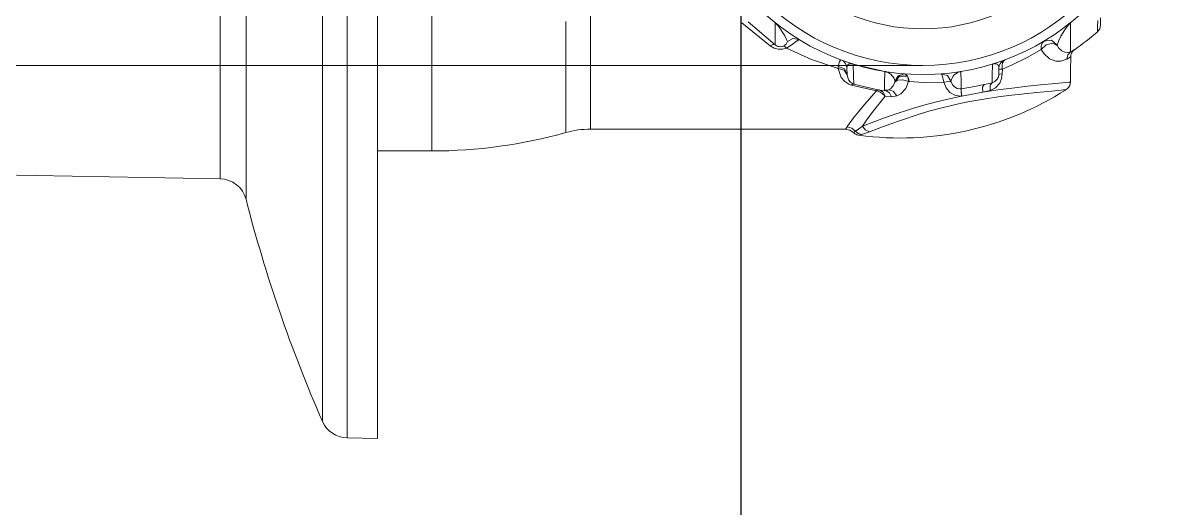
# Model space of a CAD drawing. Header units: millimetres. Extents: x 1573 to 2177, y 1587 to 1932.
# Drawn here: x 1937.59 to 1937.6837, y 1920.0291 to 1920.0691 of the extents above; entities that cross this region are included whole.
import ezdxf

# ---------------------------------------------------------------- set-up
doc = ezdxf.new("R2010")
doc.units = ezdxf.units.MM
doc.header["$LTSCALE"] = 0.03
doc.layers.add('-HIDRO', color=8, linetype='Continuous')
doc.layers.add('TigreCad', color=2, linetype='Continuous', lineweight=13)

# ---------------------------------------------------------------- blocks, each defined once
blk = doc.blocks.new('27952097s')
at = {"layer": 'TigreCad', "linetype": 'Continuous'}
for p, q in [((-18.508, 51.337), (-18.73, 38.652)), ((-18.73, 38.652), (-18.627, 38.652)), ((-18.627, 38.652), (-18.321, 38.652)), ((-18.321, 38.652), (-17.813, 38.652)), ((-17.813, 38.652), (-17.111, 38.652)), ((-17.111, 38.652), (-16.221, 38.652)), ((-16.221, 38.652), (-15.153, 38.652)), ((-15.153, 38.652), (-13.919, 38.652)), ((-13.919, 38.652), (-12.533, 38.652)), ((-12.533, 38.652), (-11.009, 38.652)), ((-11.009, 38.652), (-9.365, 38.652)), ((-19.755, 37.225), (-19.857, 37.225)), ((-19.451, 37.225), (-19.755, 37.225)), ((-18.947, 37.225), (-19.451, 37.225)), ((-18.248, 37.225), (-18.947, 37.225)), ((-17.362, 37.225), (-18.248, 37.225)), ((-16.298, 37.225), (-17.362, 37.225)), ((-15.067, 37.225), (-16.298, 37.225)), ((-13.681, 37.225), (-15.067, 37.225)), ((-12.155, 37.225), (-13.681, 37.225)), ((-10.504, 37.225), (-12.155, 37.225)), ((-8.745, 37.225), (-10.504, 37.225)), ((-32.072, 33.018), (-31.968, 33.018)), ((-31.968, 33.018), (-31.657, 33.018)), ((-31.657, 33.018), (-31.14, 33.018)), ((-31.14, 33.018), (-30.422, 33.018)), ((-30.422, 33.018), (-29.506, 33.018)), ((-29.506, 33.018), (-28.399, 33.018)), ((-28.399, 33.018), (-27.107, 33.018)), ((-27.107, 33.018), (-25.64, 33.018)), ((-25.64, 33.018), (-24.007, 33.018)), ((-24.007, 33.018), (-22.217, 33.018)), ((-22.217, 33.018), (-20.284, 33.018)), ((-20.284, 33.018), (-18.219, 33.018)), ((-18.219, 33.018), (-16.036, 33.018)), ((-16.036, 33.018), (-13.749, 33.018)), ((-13.749, 33.018), (-11.373, 33.018)), ((-11.373, 33.018), (-8.923, 33.018)), ((-32.971, 31.67), (-33, 30)), ((-32.869, 31.67), (-32.971, 31.67)), ((-32.565, 31.67), (-32.869, 31.67)), ((-32.06, 31.67), (-32.565, 31.67)), ((-31.357, 31.67), (-32.06, 31.67)), ((-30.461, 31.67), (-31.357, 31.67)), ((-29.377, 31.67), (-30.461, 31.67)), ((-28.112, 31.67), (-29.377, 31.67)), ((-26.674, 31.67), (-28.112, 31.67)), ((-25.071, 31.67), (-26.674, 31.67)), ((-23.314, 31.67), (-25.071, 31.67)), ((-21.413, 31.67), (-23.314, 31.67)), ((-19.38, 31.67), (-21.413, 31.67)), ((-17.227, 31.67), (-19.38, 31.67)), ((-14.968, 31.67), (-17.227, 31.67)), ((-12.617, 31.67), (-14.968, 31.67)), ((-10.189, 31.67), (-12.617, 31.67)), ((-7.697, 31.67), (-10.189, 31.67)), ((-32.898, 30), (-33, 30)), ((-32.594, 30), (-32.898, 30)), ((-32.088, 30), (-32.594, 30)), ((-31.385, 30), (-32.088, 30)), ((-30.488, 30), (-31.385, 30)), ((-29.403, 30), (-30.488, 30)), ((-28.137, 30), (-29.403, 30)), ((-26.698, 30), (-28.137, 30)), ((-25.093, 30), (-26.698, 30)), ((-23.335, 30), (-25.093, 30)), ((-21.432, 30), (-23.335, 30)), ((-19.397, 30), (-21.432, 30)), ((-17.242, 30), (-19.397, 30)), ((-14.982, 30), (-17.242, 30)), ((-17.2, 30), (-17.2, 27)), ((-12.629, 30), (-14.982, 30)), ((-10.198, 30), (-12.629, 30)), ((-7.704, 30), (-10.198, 30)), ((-17.2, 27), (-17.092, 27)), ((-17.092, 27), (-16.769, 27)), ((-16.769, 27), (-16.235, 27)), ((-16.235, 27), (-15.497, 27)), ((-15.497, 27), (-14.564, 27)), ((-14.564, 27), (-13.448, 27)), ((-13.448, 27), (-12.162, 27)), ((-12.162, 27), (-10.724, 27)), ((-10.724, 27), (-9.151, 27)), ((-16.186, 19.633), (-16.084, 19.633)), ((-16.084, 19.633), (-15.78, 19.633)), ((-15.78, 19.633), (-15.278, 19.633)), ((-15.278, 19.633), (-14.583, 19.633)), ((-14.583, 19.633), (-13.705, 19.633)), ((-13.705, 19.633), (-12.655, 19.633)), ((-12.655, 19.633), (-11.445, 19.633)), ((-11.445, 19.633), (-10.092, 19.633)), ((-15.892, 18.282), (-16, 18.282)), ((-16, 18.282), (-16, 4.245)), ((-15.569, 18.282), (-15.892, 18.282)), ((-15.035, 18.282), (-15.569, 18.282)), ((-14.298, 18.282), (-15.035, 18.282)), ((-13.368, 18.282), (-14.298, 18.282)), ((-12.257, 18.282), (-13.368, 18.282)), ((-10.98, 18.282), (-12.257, 18.282)), ((-9.555, 18.282), (-10.98, 18.282)), ((-11.423, 8.406), (-10.15, 9.95)), ((-10.097, 9.614), (-11.368, 8.124)), ((-11.598, 7.963), (-11.541, 8.186)), ((-11.541, 8.186), (-11.423, 8.406)), ((-11.423, 8.406), (-11.354, 8.25)), ((-11.354, 8.25), (-11.368, 8.124)), ((-12.173, 6.121), (-11.544, 7.506)), ((-11.598, 7.723), (-11.598, 7.963)), ((-11.544, 7.506), (-11.598, 7.723)), ((-11.544, 7.506), (-11.457, 7.596)), ((-11.424, 7.294), (-11.544, 7.506)), ((-11.465, 7.903), (-11.469, 7.826)), ((-11.469, 7.826), (-11.465, 7.783)), ((-11.458, 7.938), (-11.465, 7.903)), ((-11.465, 7.783), (-11.444, 7.697)), ((-11.434, 8.014), (-11.458, 7.938)), ((-11.457, 7.596), (-11.435, 7.674)), ((-11.444, 7.697), (-11.435, 7.674)), ((-11.435, 7.674), (-11.394, 7.599)), ((-11.368, 8.124), (-11.434, 8.014)), ((-11.394, 7.599), (-11.388, 7.591)), ((-11.388, 7.591), (-11.328, 7.524)), ((-11.368, 8.124), (-10.923, 8.123)), ((-11.328, 7.524), (-11.262, 7.476)), ((-11.076, 7.5), (-10.873, 7.6)), ((-10.923, 8.123), (-10.155, 8.122)), ((-10.873, 7.6), (-10.7, 7.699)), ((-10.7, 7.699), (-10.561, 7.787)), ((-10.561, 7.787), (-10.453, 7.862)), ((-10.453, 7.862), (-10.371, 7.924)), ((-10.371, 7.924), (-10.309, 7.974)), ((-10.309, 7.974), (-10.261, 8.015)), ((-10.261, 8.015), (-10.208, 8.065)), ((-10.208, 8.065), (-10.183, 8.091)), ((-10.183, 8.091), (-10.163, 8.113)), ((-10.163, 8.113), (-10.155, 8.122)), ((-10.156, 8.116), (-10.159, 8.112)), ((-10.155, 8.122), (-10.156, 8.116)), ((-11.288, 7.108), (-11.424, 7.294)), ((-11.158, 6.949), (-11.288, 7.108)), ((-11.262, 7.476), (-11.188, 7.453)), ((-11.188, 7.453), (-11.076, 7.5)), ((-11.011, 7.149), (-11.188, 7.453)), ((-11.077, 6.804), (-11.158, 6.949)), ((-11.077, 6.804), (-11.011, 7.149)), ((-12.671, 4.668), (-12.173, 6.121)), ((-13.39, 4.29), (-13.162, 4.495)), ((-13.162, 4.495), (-12.671, 4.668)), ((-12.765, 4.329), (-12.671, 4.668)), ((-12.687, 4.314), (-12.562, 4.652)), ((-12.671, 4.668), (-12.562, 4.652)), ((-12.562, 4.652), (-12.29, 4.581)), ((-12.29, 4.581), (-12.195, 4.505)), ((-16.209, 3.795), (-16.25, 3.746)), ((-16.196, 3.806), (-16.209, 3.795)), ((-16.183, 3.815), (-16.196, 3.806)), ((-16.185, 3.82), (-16.049, 4.015)), ((-16.178, 3.809), (-16.108, 3.707)), ((-16.176, 3.806), (-16.178, 3.809)), ((-16.108, 3.707), (-15.942, 3.915)), ((-16.049, 4.015), (-16, 4.247)), ((-15.987, 4.245), (-15.986, 4.244)), ((-15.986, 4.244), (-15.881, 4.173)), ((-15.942, 3.915), (-15.881, 4.173)), ((-15.881, 4.173), (-15.838, 4.142)), ((-15.838, 4.142), (-15.384, 3.809)), ((-15.384, 3.809), (-15.045, 3.546)), ((-13.897, 2.555), (-13.578, 3.933)), ((-13.52, 3.802), (-13.839, 2.47)), ((-13.578, 3.933), (-13.53, 4.064)), ((-13.53, 3.865), (-13.578, 3.933)), ((-13.53, 4.064), (-13.39, 4.29)), ((-13.52, 3.802), (-13.53, 3.865)), ((-13.494, 3.868), (-13.52, 3.802)), ((-13.089, 3.814), (-13.52, 3.802)), ((-13.416, 3.981), (-13.494, 3.868)), ((-13.29, 4.084), (-13.416, 3.981)), ((-13.018, 4.17), (-13.29, 4.084)), ((-12.426, 3.832), (-13.089, 3.814)), ((-13.018, 4.17), (-12.765, 4.329)), ((-12.971, 4.173), (-13.018, 4.17)), ((-12.971, 4.173), (-12.687, 4.314)), ((-12.971, 4.173), (-12.655, 4.178)), ((-12.833, 2.094), (-12.426, 3.832)), ((-12.563, 4.17), (-12.655, 4.178)), ((-12.486, 4.139), (-12.563, 4.17)), ((-12.418, 4.056), (-12.486, 4.139)), ((-12.426, 3.832), (-12.423, 3.842)), ((-12.424, 3.828), (-12.426, 3.832)), ((-12.424, 3.826), (-12.424, 3.828)), ((-12.423, 3.842), (-12.419, 3.853)), ((-12.419, 3.853), (-12.417, 3.861)), ((-12.402, 3.953), (-12.418, 4.056)), ((-12.417, 3.861), (-12.414, 3.873)), ((-12.414, 3.873), (-12.408, 3.901)), ((-12.408, 3.901), (-12.402, 3.953)), ((-16.332, 3.544), (-16.337, 3.501)), ((-16.322, 3.587), (-16.332, 3.544)), ((-16.328, 3.5), (-16.332, 3.514)), ((-16.297, 3.381), (-16.328, 3.5)), ((-16.305, 3.639), (-16.322, 3.587)), ((-16.283, 3.689), (-16.305, 3.639)), ((-16.297, 3.381), (-16.235, 3.562)), ((-16.147, 2.929), (-16.297, 3.381)), ((-16.25, 3.746), (-16.283, 3.689)), ((-16.235, 3.562), (-16.108, 3.707)), ((-16.147, 2.929), (-16.044, 3.17)), ((-16.108, 3.707), (-15.984, 3.53)), ((-16.044, 3.17), (-15.83, 3.329)), ((-15.984, 3.53), (-15.83, 3.329)), ((-15.83, 3.329), (-15.572, 2.647)), ((-15.449, 3.062), (-15.83, 3.329)), ((-15.045, 3.546), (-14.641, 3.218)), ((-14.641, 3.218), (-13.897, 2.555)), ((-15.881, 2.229), (-16.147, 2.929)), ((-15.572, 2.647), (-15.398, 2.169)), ((-14.986, 2.721), (-15.449, 3.062)), ((-14.185, 2.074), (-14.986, 2.721)), ((-13.92, 2.473), (-13.897, 2.555)), ((-13.853, 2.511), (-13.897, 2.555)), ((-13.839, 2.47), (-13.853, 2.511)), ((-15.712, 1.768), (-15.881, 2.229)), ((-15.398, 2.169), (-15.195, 1.586)), ((-14.226, 1.729), (-14.185, 2.074)), ((-14.185, 2.074), (-14.035, 2.242)), ((-13.964, 2.181), (-14.185, 2.074)), ((-14.035, 2.242), (-13.974, 2.344)), ((-13.999, 1.833), (-13.89, 2.012)), ((-13.974, 2.344), (-13.92, 2.473)), ((-13.854, 2.364), (-13.964, 2.181)), ((-13.908, 1.633), (-13.847, 1.899)), ((-13.854, 2.364), (-13.89, 2.012)), ((-13.89, 2.012), (-13.874, 2.077)), ((-13.89, 2.012), (-13.864, 1.93)), ((-13.874, 2.077), (-13.86, 2.107)), ((-13.86, 2.107), (-13.864, 2.002)), ((-13.864, 2.002), (-13.847, 1.899)), ((-13.864, 1.93), (-13.847, 1.899)), ((-13.86, 2.107), (-13.467, 2.102)), ((-13.849, 2.408), (-13.854, 2.364)), ((-13.845, 2.431), (-13.849, 2.408)), ((-13.847, 1.899), (-13.786, 1.784)), ((-13.841, 2.456), (-13.845, 2.431)), ((-13.839, 2.47), (-13.841, 2.456)), ((-13.467, 2.102), (-12.833, 2.094)), ((-12.941, 1.827), (-12.911, 1.877)), ((-12.911, 1.877), (-12.889, 1.921)), ((-12.889, 1.921), (-12.872, 1.958)), ((-12.872, 1.958), (-12.86, 1.99)), ((-12.86, 1.99), (-12.846, 2.036)), ((-12.846, 2.036), (-12.84, 2.06)), ((-12.84, 2.06), (-12.837, 2.073)), ((-12.837, 2.073), (-12.835, 2.083)), ((-12.835, 2.083), (-12.833, 2.094)), ((-12.831, 2.092), (-12.833, 2.094)), ((-12.831, 2.09), (-12.831, 2.092)), ((-15.519, 1.222), (-15.712, 1.768)), ((-15.195, 1.586), (-14.868, 0.573)), ((-14.226, 1.729), (-13.999, 1.833)), ((-14.172, 1.43), (-14.226, 1.729)), ((-14.172, 1.43), (-13.908, 1.633)), ((-14.066, 1.217), (-14.172, 1.43)), ((-13.786, 1.784), (-13.628, 1.629)), ((-13.628, 1.629), (-13.423, 1.544)), ((-13.423, 1.544), (-13.407, 1.541)), ((-13.309, 1.402), (-13.423, 1.544)), ((-13.407, 1.541), (-13.398, 1.54)), ((-13.398, 1.54), (-13.388, 1.539)), ((-13.094, 1.293), (-13.398, 1.54)), ((-13.388, 1.539), (-13.387, 1.539)), ((-13.387, 1.539), (-13.33, 1.548)), ((-13.069, 1.356), (-13.387, 1.539)), ((-13.33, 1.548), (-13.183, 1.603)), ((-13.293, 1.104), (-13.309, 1.402)), ((-13.183, 1.603), (-12.983, 1.77)), ((-13.087, 0.855), (-13.094, 1.293)), ((-12.961, 1.005), (-13.069, 1.356)), ((-12.983, 1.77), (-12.941, 1.827)), ((-15.2, 0.254), (-15.519, 1.222)), ((-13.774, 0.933), (-14.066, 1.217)), ((-13.381, 0.784), (-13.774, 0.933)), ((-13.44, -0.049), (-13.383, 0.762)), ((-13.22, 0.795), (-13.383, 0.762)), ((-13.383, 0.762), (-13.381, 0.784)), ((-13.381, 0.784), (-13.293, 1.104)), ((-13.195, 0.815), (-13.381, 0.784)), ((-13.087, 0.855), (-13.22, 0.795)), ((-13.087, 0.855), (-13.195, 0.815)), ((-13.054, 0.875), (-13.087, 0.855)), ((-12.976, 0.955), (-13.054, 0.875)), ((-12.961, 1.005), (-12.976, 0.955)), ((-15.021, -0.335), (-15.2, 0.254)), ((-14.868, 0.573), (-14.686, -0.046)), ((-14.844, -0.971), (-15.021, -0.335)), ((-14.686, -0.046), (-14.496, -0.753)), ((-13.427, -1.144), (-13.44, -0.049)), ((-14.605, -1.963), (-14.844, -0.971)), ((-14.496, -0.753), (-14.362, -1.299)), ((-13.732, -1.275), (-13.427, -1.144)), ((-13.427, -1.144), (-13.249, -1.116)), ((-13.427, -1.144), (-13.382, -1.426)), ((-13.249, -1.116), (-13.103, -1.083)), ((-13.103, -1.083), (-13.004, -1.049)), ((-13.061, -1.354), (-12.961, -1.012)), ((-13.004, -1.049), (-12.961, -1.018)), ((-12.961, -1.018), (-12.961, -1.012)), ((-14.362, -1.299), (-14.235, -1.867)), ((-14.235, -1.867), (-14.181, -2.13)), ((-14.187, -2.045), (-14.135, -1.752)), ((-14.135, -1.752), (-13.979, -1.487)), ((-13.979, -1.487), (-13.732, -1.275)), ((-13.682, -1.736), (-13.758, -1.885)), ((-13.559, -1.62), (-13.682, -1.736)), ((-13.405, -1.55), (-13.559, -1.62)), ((-13.382, -1.426), (-13.405, -1.55)), ((-13.401, -1.549), (-13.405, -1.55)), ((-13.39, -1.547), (-13.401, -1.549)), ((-13.378, -1.544), (-13.39, -1.547)), ((-13.368, -1.542), (-13.378, -1.544)), ((-13.364, -1.542), (-13.368, -1.542)), ((-13.364, -1.542), (-13.061, -1.354)), ((-13.245, -1.574), (-13.364, -1.542)), ((-13.364, -1.542), (-13.364, -1.542)), ((-13.089, -1.666), (-13.245, -1.574)), ((-13.042, -1.706), (-13.089, -1.666)), ((-12.903, -1.891), (-13.042, -1.706)), ((-14.5, -2.47), (-14.605, -1.963)), ((-14.33, -3.458), (-14.5, -2.47)), ((-14.181, -2.13), (-14.187, -2.045)), ((-14.181, -2.13), (-13.9, -2.101)), ((-14.179, -2.142), (-14.181, -2.13)), ((-14.179, -2.142), (-13.899, -2.109)), ((-14.147, -2.325), (-14.179, -2.142)), ((-13.97, -3.29), (-14.147, -2.325)), ((-13.9, -2.101), (-13.777, -2.099)), ((-13.899, -2.109), (-13.776, -2.106)), ((-13.758, -1.885), (-13.78, -2.051)), ((-13.78, -2.051), (-13.777, -2.099)), ((-13.777, -2.099), (-13.776, -2.106)), ((-13.403, -2.101), (-13.776, -2.106)), ((-13.776, -2.106), (-13.673, -2.739)), ((-12.833, -2.094), (-13.403, -2.101)), ((-12.859, -1.994), (-12.903, -1.891)), ((-12.844, -2.043), (-12.859, -1.994)), ((-12.838, -2.07), (-12.844, -2.043)), ((-12.836, -2.082), (-12.838, -2.07)), ((-12.833, -2.094), (-12.836, -2.082)), ((-12.833, -2.094), (-12.831, -2.092)), ((-12.831, -2.092), (-12.831, -2.09)), ((-13.673, -2.739), (-13.548, -3.363)), ((-14.233, -4.137), (-14.33, -3.458)), ((-13.97, -3.29), (-13.688, -3.286)), ((-13.872, -3.699), (-13.97, -3.29)), ((-13.97, -3.29), (-13.931, -3.539)), ((-13.931, -3.539), (-13.828, -4.247)), ((-13.733, -3.991), (-13.872, -3.699)), ((-13.872, -3.699), (-13.592, -3.705)), ((-13.688, -3.286), (-13.548, -3.363)), ((-13.592, -3.705), (-13.446, -3.804)), ((-13.548, -3.363), (-13.446, -3.804)), ((-14.157, -4.734), (-14.233, -4.137)), ((-13.828, -4.247), (-13.744, -4.902)), ((-13.474, -4.224), (-13.733, -3.991)), ((-13.224, -4.33), (-13.474, -4.224)), ((-13.446, -3.804), (-13.378, -3.965)), ((-13.446, -3.804), (-13.054, -3.815)), ((-13.378, -3.965), (-13.25, -4.093)), ((-13.25, -4.093), (-13.165, -4.138)), ((-12.956, -4.367), (-13.224, -4.33)), ((-13.165, -4.138), (-13.125, -4.152)), ((-13.125, -4.152), (-13.032, -4.17)), ((-13.054, -3.815), (-12.426, -3.832)), ((-13.032, -4.17), (-12.99, -4.172)), ((-12.655, -4.178), (-12.99, -4.172)), ((-12.97, -4.224), (-12.99, -4.172)), ((-12.956, -4.367), (-12.97, -4.224)), ((-12.697, -4.37), (-12.956, -4.367)), ((-12.731, -4.177), (-12.711, -4.228)), ((-12.711, -4.228), (-12.697, -4.37)), ((-12.658, -4.365), (-12.697, -4.37)), ((-12.488, -4.87), (-12.697, -4.37)), ((-12.51, -4.359), (-12.658, -4.365)), ((-12.655, -4.178), (-12.574, -4.172)), ((-12.574, -4.172), (-12.502, -4.148)), ((-12.362, -4.38), (-12.51, -4.359)), ((-12.502, -4.148), (-12.456, -4.115)), ((-12.456, -4.115), (-12.429, -4.078)), ((-12.429, -4.078), (-12.413, -4.043)), ((-12.426, -3.832), (-12.424, -3.828)), ((-12.424, -3.836), (-12.426, -3.832)), ((-12.424, -3.828), (-12.424, -3.826)), ((-12.421, -3.846), (-12.424, -3.836)), ((-12.419, -3.856), (-12.421, -3.846)), ((-12.416, -3.866), (-12.419, -3.856)), ((-12.41, -3.889), (-12.416, -3.866)), ((-12.413, -4.043), (-12.405, -4.009)), ((-12.406, -3.916), (-12.41, -3.889)), ((-12.402, -3.952), (-12.406, -3.916)), ((-12.405, -4.009), (-12.402, -3.979)), ((-12.402, -3.979), (-12.402, -3.952)), ((-14.062, -5.579), (-14.157, -4.734)), ((-13.744, -4.902), (-13.647, -5.755)), ((-12.04, -5.781), (-12.488, -4.87)), ((-12.26, -4.426), (-12.362, -4.38)), ((-12.195, -4.505), (-12.26, -4.426)), ((-13.992, -6.255), (-14.062, -5.579)), ((-13.647, -5.755), (-13.574, -6.471)), ((-11.616, -6.507), (-12.04, -5.781)), ((-13.909, -7.089), (-13.992, -6.255)), ((-13.574, -6.471), (-13.494, -7.298)), ((-12.136, -6.972), (-11.851, -6.646)), ((-11.851, -6.646), (-11.616, -6.507)), ((-11.616, -6.507), (-11.438, -6.504)), ((-11.616, -6.507), (-11.36, -6.773)), ((-11.438, -6.504), (-11.281, -6.554)), ((-11.36, -6.773), (-11.276, -7.148)), ((-11.281, -6.554), (-11.255, -6.57)), ((-11.255, -6.57), (-11.158, -6.67)), ((-11.158, -6.67), (-11.112, -7.081)), ((-13.858, -7.604), (-13.909, -7.089)), ((-13.494, -7.298), (-13.443, -7.835)), ((-12.264, -7.585), (-12.259, -7.306)), ((-12.259, -7.306), (-12.136, -6.972)), ((-11.542, -7.469), (-11.698, -7.639)), ((-11.418, -7.396), (-11.542, -7.469)), ((-11.276, -7.148), (-11.418, -7.396)), ((-11.406, -7.391), (-11.418, -7.396)), ((-11.395, -7.387), (-11.406, -7.391)), ((-11.391, -7.387), (-11.395, -7.387)), ((-11.112, -7.081), (-11.391, -7.387)), ((-11.12, -7.481), (-11.391, -7.387)), ((-10.883, -7.595), (-11.12, -7.481)), ((-13.846, -7.722), (-13.858, -7.604)), ((-13.831, -7.873), (-13.846, -7.722)), ((-13.83, -7.879), (-13.793, -7.93)), ((-13.793, -7.93), (-13.752, -7.974)), ((-13.752, -7.974), (-13.704, -8.014)), ((-13.704, -8.014), (-13.653, -8.047)), ((-13.653, -8.047), (-13.597, -8.074)), ((-13.597, -8.074), (-13.539, -8.094)), ((-13.539, -8.094), (-13.479, -8.106)), ((-13.479, -8.106), (-13.417, -8.111)), ((-13.443, -7.835), (-13.425, -8.025)), ((-13.435, -8.111), (-12.736, -8.123)), ((-13.425, -8.025), (-13.418, -8.1)), ((-12.736, -8.123), (-12.037, -8.135)), ((-12.155, -7.909), (-12.264, -7.585)), ((-12.155, -7.909), (-11.924, -7.967)), ((-12.096, -8.01), (-12.155, -7.909)), ((-12.034, -8.115), (-12.096, -8.01)), ((-12.028, -8.126), (-12.034, -8.115)), ((-11.924, -7.967), (-11.749, -8.125)), ((-11.774, -7.814), (-11.788, -7.958)), ((-11.788, -7.958), (-11.749, -8.125)), ((-11.698, -7.639), (-11.774, -7.814)), ((-11.749, -8.125), (-11.691, -8.226)), ((-11.564, -8.125), (-11.749, -8.125)), ((-11.194, -8.124), (-11.564, -8.125)), ((-10.772, -8.123), (-11.194, -8.124)), ((-10.542, -7.8), (-10.883, -7.595)), ((-10.23, -8.122), (-10.772, -8.123)), ((-10.287, -7.993), (-10.542, -7.8)), ((-10.207, -8.066), (-10.287, -7.993)), ((-10.155, -8.122), (-10.23, -8.122)), ((-10.176, -8.098), (-10.207, -8.066)), ((-10.17, -8.105), (-10.176, -8.098)), ((-10.155, -8.122), (-10.17, -8.105)), ((-10.159, -8.112), (-10.156, -8.116)), ((-10.156, -8.116), (-10.155, -8.122)), ((-12.034, -8.14), (-12.011, -8.138)), ((-12.011, -8.138), (-11.988, -8.137)), ((-11.988, -8.137), (-11.928, -8.145)), ((-11.928, -8.145), (-11.869, -8.162)), ((-11.869, -8.162), (-11.821, -8.181)), ((-11.821, -8.181), (-11.776, -8.205)), ((-11.776, -8.205), (-11.741, -8.228)), ((-11.741, -8.228), (-11.707, -8.254)), ((-11.707, -8.254), (-11.684, -8.275)), ((-11.691, -8.226), (-11.63, -8.332)), ((-11.684, -8.275), (-11.661, -8.298)), ((-11.661, -8.298), (-11.647, -8.315)), ((-11.647, -8.315), (-11.634, -8.331)), ((-11.634, -8.331), (-11.633, -8.332)), ((-11.633, -8.332), (-11.633, -8.333)), ((-10.649, -9.596), (-10.659, -9.596)), ((-10.659, -9.596), (-10.58, -9.598)), ((-10.49, -9.724), (-10.655, -9.601)), ((-10.58, -9.598), (-10.373, -9.605)), ((-10.29, -9.769), (-10.49, -9.724)), ((-10.373, -9.605), (-10.032, -9.617)), ((-10.18, -9.771), (-10.277, -9.77)), ((-9.886, -9.777), (-10.18, -9.771))]:
    blk.add_line(p, q, dxfattribs=at)
for radius in [13, 12.5, 10.489]:
    blk.add_circle((0, 0), radius, dxfattribs=at)
for centre, radius, start, end in [((-20.23, 38.678), 1.5, 284.37202, 359), ((0, -40.272), 80, 104.37202, 113.6348), ((-31.471, 31.644), 1.5, 113.6348, 179), ((10.067, 27), 27.267, 180, 195.67496), ((-21, 18.282), 5, 0, 15.67496), ((-12.664, 4.678), 0.5, 271, 339.7249), ((0.512, 1.248), 17, 172.38569, 212.45289), ((-12.664, -4.678), 0.5, 20.2751, 89), ((0.5, 0), 14.718, 214.483, 220.72047)]:
    blk.add_arc(centre, radius, start, end, dxfattribs=at)

msp = doc.modelspace()

# ---------------------------------------------------------------- linework, layer by layer
at = {"layer": '-HIDRO'}
msp.add_line((1937.649242, 1914.775297), (1937.649242, 1920.520297), dxfattribs=at)
at = {"layer": 'TigreCad', "ltscale": 100}
msp.add_line((1934.755815, 1920.065578), (1937.66424, 1920.065578), dxfattribs=at)

# ---------------------------------------------------------------- block references
at = {"layer": 'TigreCad', "xscale": 0.00149994, "yscale": 0.00149994, "zscale": 0.00149994, "rotation": 89.99999999999999}
msp.add_blockref('27952097s', (1937.66424, 1920.084328), dxfattribs=at)

doc.saveas('drawing.dxf')
